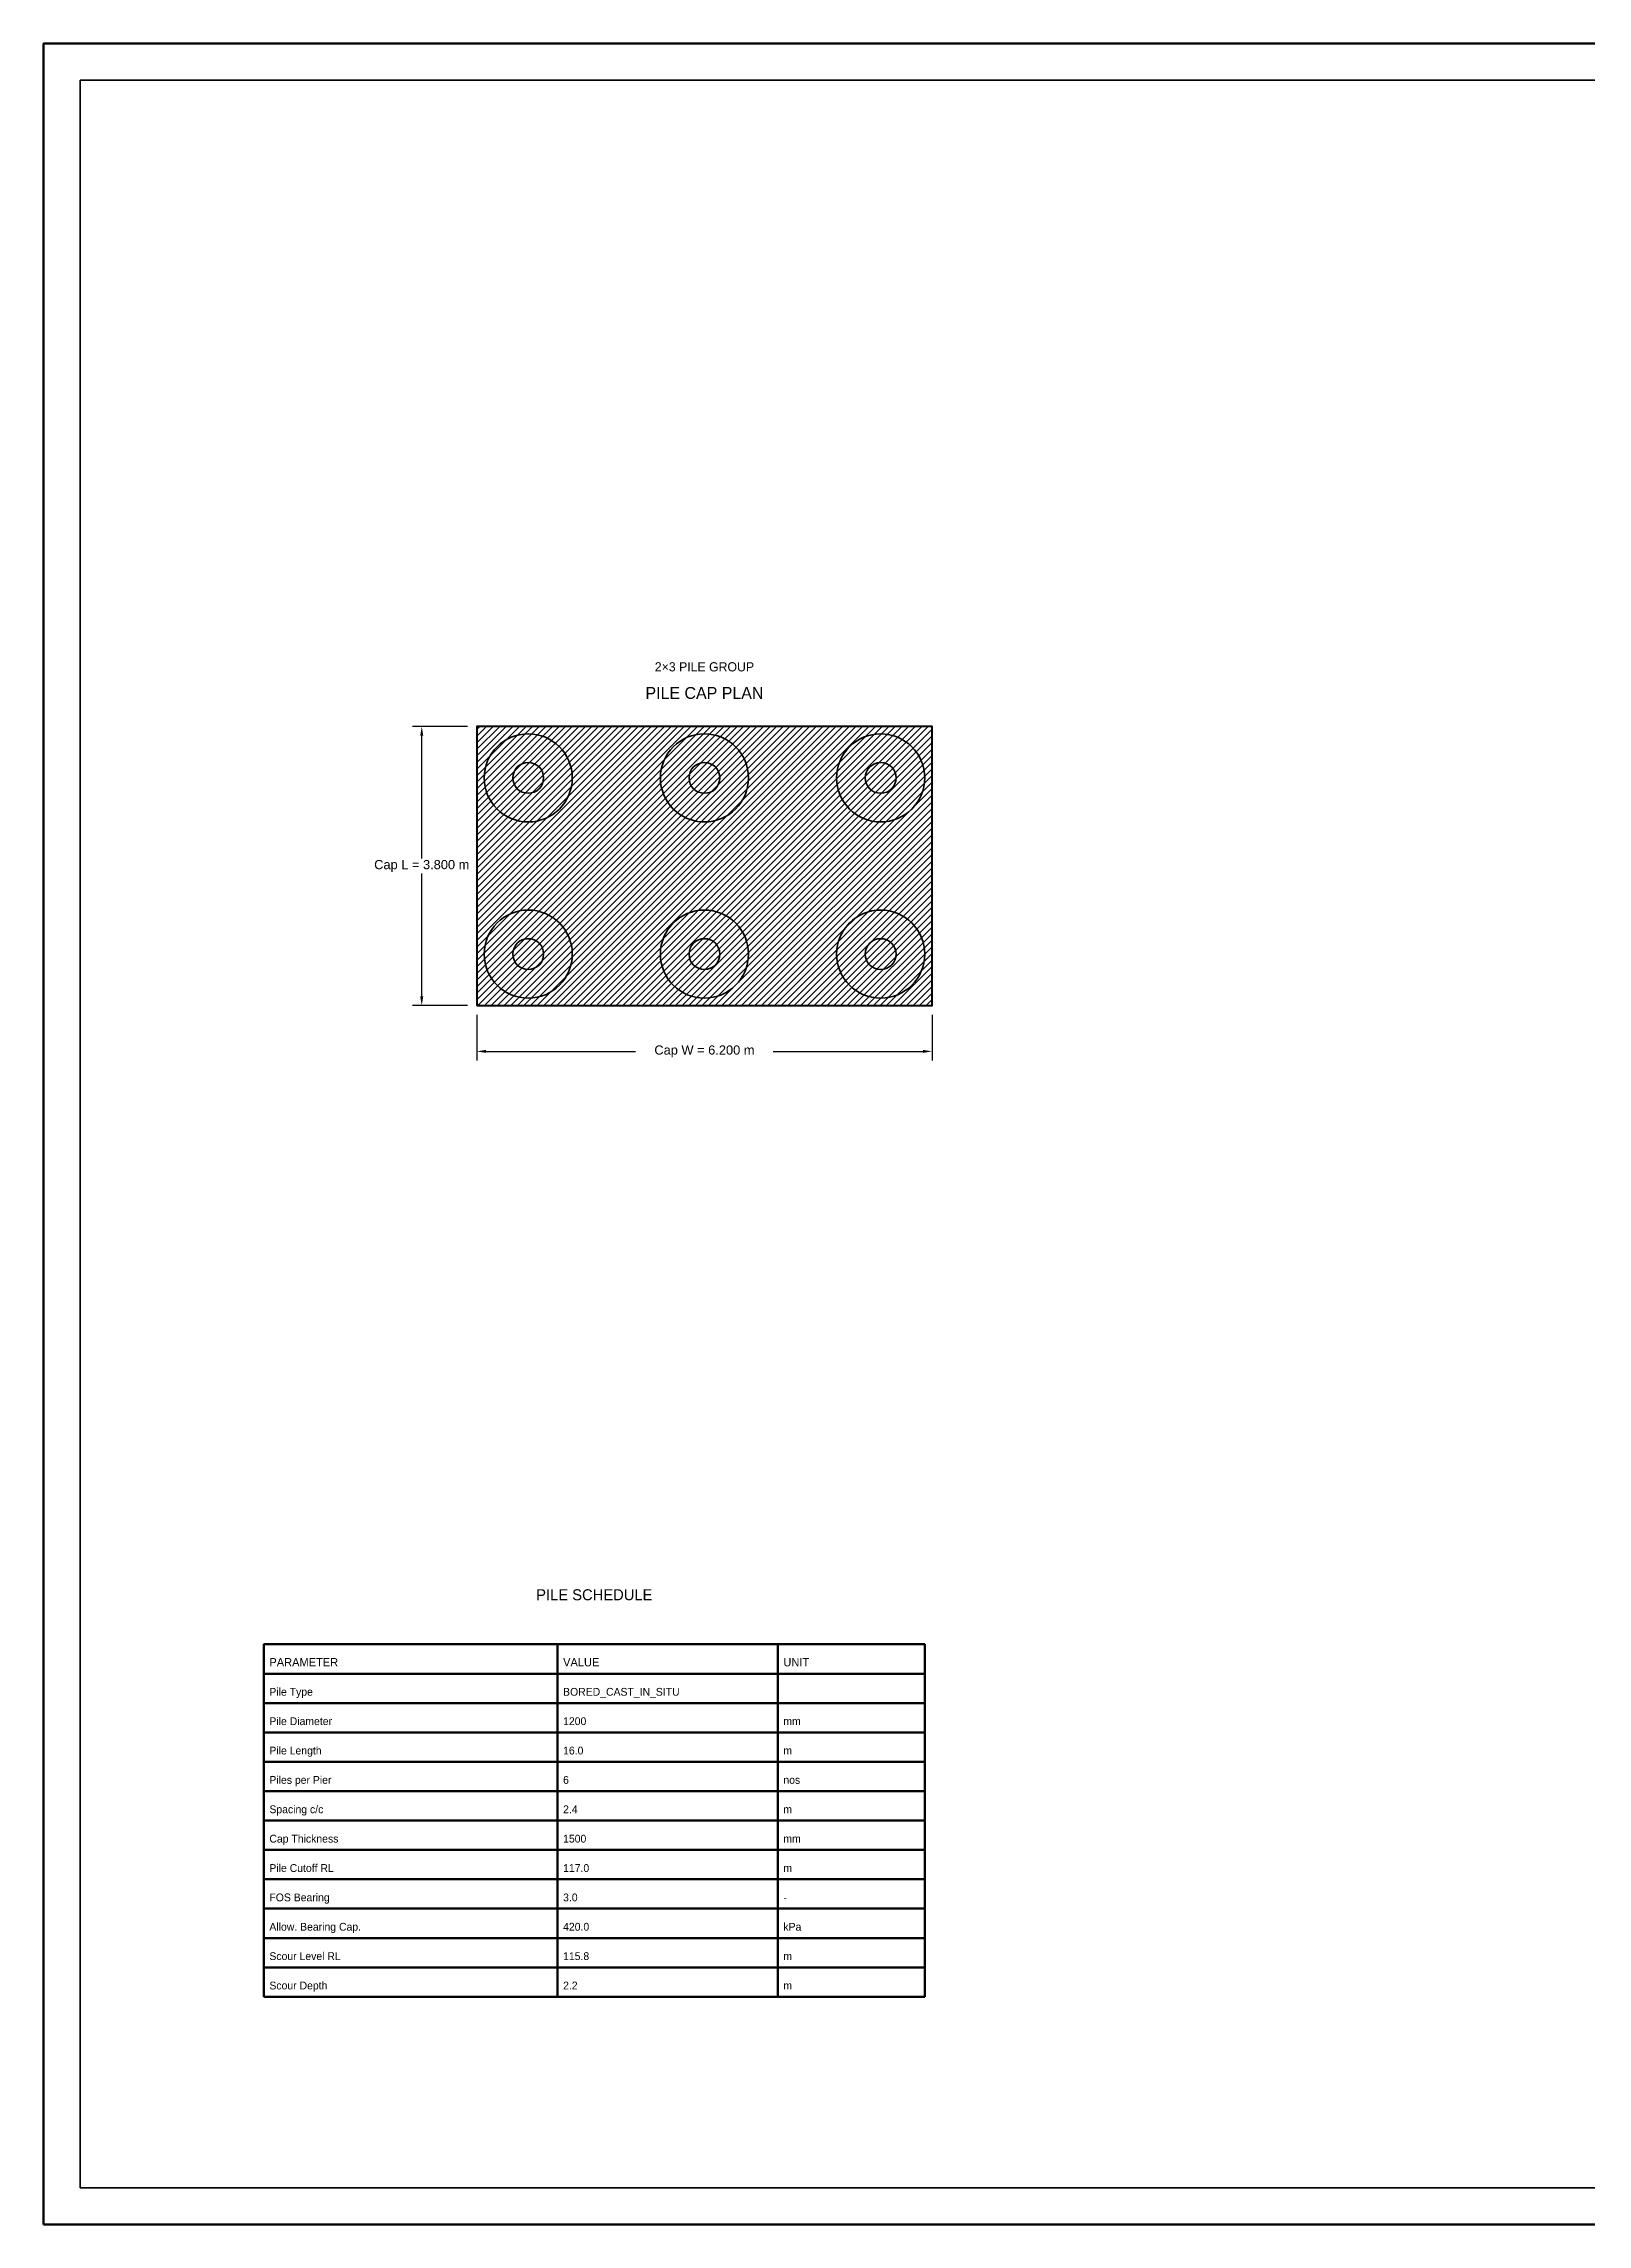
# Model space of a CAD drawing. Header units: metres. Extents: x 0 to 841, y 0 to 594.
# Drawn here: x 0 to 420, y 0 to 594 of the extents above; entities that cross this region are included whole.
import ezdxf
from ezdxf.enums import TextEntityAlignment as Align

# ---------------------------------------------------------------- set-up
doc = ezdxf.new("R2010")
doc.units = ezdxf.units.M
for name, color, linetype, lineweight in [('BORDER-INNER', 7, 'Continuous', 35), ('BORDER-OUTER', 7, 'Continuous', 70), ('DIM-LINEAR', 3, 'Continuous', 18), ('FOUND-CAP', 2, 'Continuous', 35), ('FOUND-PILE', 4, 'Continuous', 35), ('STRUC-HATCHING', 8, 'Continuous', 18), ('TEXT-GENERAL', 7, 'Continuous', 18), ('TEXT-HEADER', 7, 'Continuous', 25), ('TITLEBLK-BOX', 7, 'Continuous', 50)]:
    doc.layers.add(name, color=color, linetype=linetype, lineweight=lineweight)
doc.styles.add('BRIDGE_STD', font='Arial.ttf')
doc.dimstyles.new('pmb100', dxfattribs={"dimtxt": 2.5, "dimasz": 0.9375, "dimexe": 2.5, "dimexo": 2.5, "dimtad": 0, "dimtih": 1, "dimdec": 0, "dimtxsty": 'BRIDGE_STD', "dimcen": 2.5, "dimazin": 3, "dimtfac": 1, "dimtmove": 0, "dimatfit": 3})

msp = doc.modelspace()

# ---------------------------------------------------------------- hatches: boundary and pattern name
at = {"layer": 'STRUC-HATCHING'}
h = msp.add_hatch(dxfattribs=at)
h.set_pattern_fill('ANSI31', scale=0.4)
h.paths.add_polyline_path([(118, 332), (242, 332), (242, 408), (118, 408)])

# ---------------------------------------------------------------- linework, layer by layer
at = {"layer": 'BORDER-INNER'}
msp.add_lwpolyline([(10, 10), (831, 10), (831, 584), (10, 584), (10, 10)], dxfattribs=at)
at = {"layer": 'BORDER-OUTER'}
msp.add_lwpolyline([(0, 0), (841, 0), (841, 594), (0, 594), (0, 0)], dxfattribs=at)
at = {"layer": 'FOUND-CAP', "lineweight": 40}
msp.add_lwpolyline([(118, 332), (242, 332), (242, 408), (118, 408), (118, 332)], dxfattribs=at)
at = {"layer": 'FOUND-PILE', "color": 4}
for centre, radius in [((132, 394), 12), ((180, 394), 12), ((228, 394), 12), ((132, 394), 4.2), ((180, 394), 4.2), ((228, 394), 4.2), ((132, 346), 12), ((180, 346), 12), ((228, 346), 12), ((132, 346), 4.2), ((180, 346), 4.2), ((228, 346), 4.2)]:
    msp.add_circle(centre, radius, dxfattribs=at)
at = {"layer": 'TITLEBLK-BOX'}
for points in [[(60, 150), (140, 150), (140, 158), (60, 158), (60, 150)], [(140, 150), (200, 150), (200, 158), (140, 158), (140, 150)], [(200, 150), (240, 150), (240, 158), (200, 158), (200, 150)], [(60, 142), (140, 142), (140, 150), (60, 150), (60, 142)], [(140, 142), (200, 142), (200, 150), (140, 150), (140, 142)], [(200, 142), (240, 142), (240, 150), (200, 150), (200, 142)], [(60, 134), (140, 134), (140, 142), (60, 142), (60, 134)], [(140, 134), (200, 134), (200, 142), (140, 142), (140, 134)], [(200, 134), (240, 134), (240, 142), (200, 142), (200, 134)], [(60, 126), (140, 126), (140, 134), (60, 134), (60, 126)], [(140, 126), (200, 126), (200, 134), (140, 134), (140, 126)], [(200, 126), (240, 126), (240, 134), (200, 134), (200, 126)], [(60, 118), (140, 118), (140, 126), (60, 126), (60, 118)], [(140, 118), (200, 118), (200, 126), (140, 126), (140, 118)], [(200, 118), (240, 118), (240, 126), (200, 126), (200, 118)], [(60, 110), (140, 110), (140, 118), (60, 118), (60, 110)], [(140, 110), (200, 110), (200, 118), (140, 118), (140, 110)], [(200, 110), (240, 110), (240, 118), (200, 118), (200, 110)], [(60, 102), (140, 102), (140, 110), (60, 110), (60, 102)], [(140, 102), (200, 102), (200, 110), (140, 110), (140, 102)], [(200, 102), (240, 102), (240, 110), (200, 110), (200, 102)], [(60, 94), (140, 94), (140, 102), (60, 102), (60, 94)], [(140, 94), (200, 94), (200, 102), (140, 102), (140, 94)], [(200, 94), (240, 94), (240, 102), (200, 102), (200, 94)], [(60, 86), (140, 86), (140, 94), (60, 94), (60, 86)], [(140, 86), (200, 86), (200, 94), (140, 94), (140, 86)], [(200, 86), (240, 86), (240, 94), (200, 94), (200, 86)], [(60, 78), (140, 78), (140, 86), (60, 86), (60, 78)], [(140, 78), (200, 78), (200, 86), (140, 86), (140, 78)], [(200, 78), (240, 78), (240, 86), (200, 86), (200, 78)], [(60, 70), (140, 70), (140, 78), (60, 78), (60, 70)], [(140, 70), (200, 70), (200, 78), (140, 78), (140, 70)], [(200, 70), (240, 70), (240, 78), (200, 78), (200, 70)], [(60, 62), (140, 62), (140, 70), (60, 70), (60, 62)], [(140, 62), (200, 62), (200, 70), (140, 70), (140, 62)], [(200, 62), (240, 62), (240, 70), (200, 70), (200, 62)]]:
    msp.add_lwpolyline(points, dxfattribs=at)

# ---------------------------------------------------------------- texts
at = {"layer": 'TEXT-GENERAL'}
msp.add_text('2×3 PILE GROUP', height=2.5, dxfattribs=at).set_placement((180, 423), align=Align.CENTER)
for s, height, p in [('PARAMETER', 2.25, (61.5, 152)), ('VALUE', 2.25, (141.5, 152)), ('UNIT', 2.25, (201.5, 152)), ('Pile Type', 2.125, (61.5, 144)), ('BORED_CAST_IN_SITU', 2.125, (141.5, 144)), ('Pile Diameter', 2.125, (61.5, 136)), ('1200', 2.125, (141.5, 136)), ('mm', 2.125, (201.5, 136)), ('Pile Length', 2.125, (61.5, 128)), ('16.0', 2.125, (141.5, 128)), ('m', 2.12, (201.5, 128)), ('Piles per Pier', 2.125, (61.5, 120)), ('6', 2.12, (141.5, 120)), ('nos', 2.125, (201.5, 120)), ('Spacing c/c', 2.125, (61.5, 112)), ('2.4', 2.125, (141.5, 112)), ('m', 2.12, (201.5, 112)), ('Cap Thickness', 2.125, (61.5, 104)), ('1500', 2.125, (141.5, 104)), ('mm', 2.125, (201.5, 104)), ('Pile Cutoff RL', 2.125, (61.5, 96)), ('117.0', 2.125, (141.5, 96)), ('m', 2.12, (201.5, 96)), ('FOS Bearing', 2.125, (61.5, 88)), ('3.0', 2.125, (141.5, 88)), ('-', 2.12, (201.5, 88)), ('Allow. Bearing Cap.', 2.125, (61.5, 80)), ('420.0', 2.125, (141.5, 80)), ('kPa', 2.125, (201.5, 80)), ('Scour Level RL', 2.125, (61.5, 72)), ('115.8', 2.125, (141.5, 72)), ('m', 2.12, (201.5, 72)), ('Scour Depth', 2.125, (61.5, 64)), ('2.2', 2.125, (141.5, 64)), ('m', 2.12, (201.5, 64))]:
    msp.add_text(s, height=height, dxfattribs=at).set_placement(p)
at = {"layer": 'TEXT-HEADER'}
for s, height, p in [('PILE CAP PLAN', 3.25, (180, 415.5)), ('PILE SCHEDULE', 3, (150, 170))]:
    msp.add_text(s, height=height, dxfattribs=at).set_placement(p, align=Align.CENTER)

# ---------------------------------------------------------------- dimensions: what is measured, and where the dimension line sits
at = {"layer": 'DIM-LINEAR'}
msp.add_linear_dim(base=(103, 332), p1=(118, 332), p2=(118, 408), angle=90, text='Cap L = 3.800 m', dimstyle='pmb100', override={"dimtxt": 2.5, "dimasz": 2.5, "dimgap": 1, "dimclrt": 3}, dxfattribs=at).render()
msp.add_linear_dim(base=(118, 319.5), p1=(118, 332), p2=(242, 332), text='Cap W = 6.200 m', dimstyle='pmb100', override={"dimtxt": 2.5, "dimasz": 2.5, "dimgap": 1, "dimclrt": 3}, dxfattribs=at).render()

doc.saveas('drawing.dxf')
